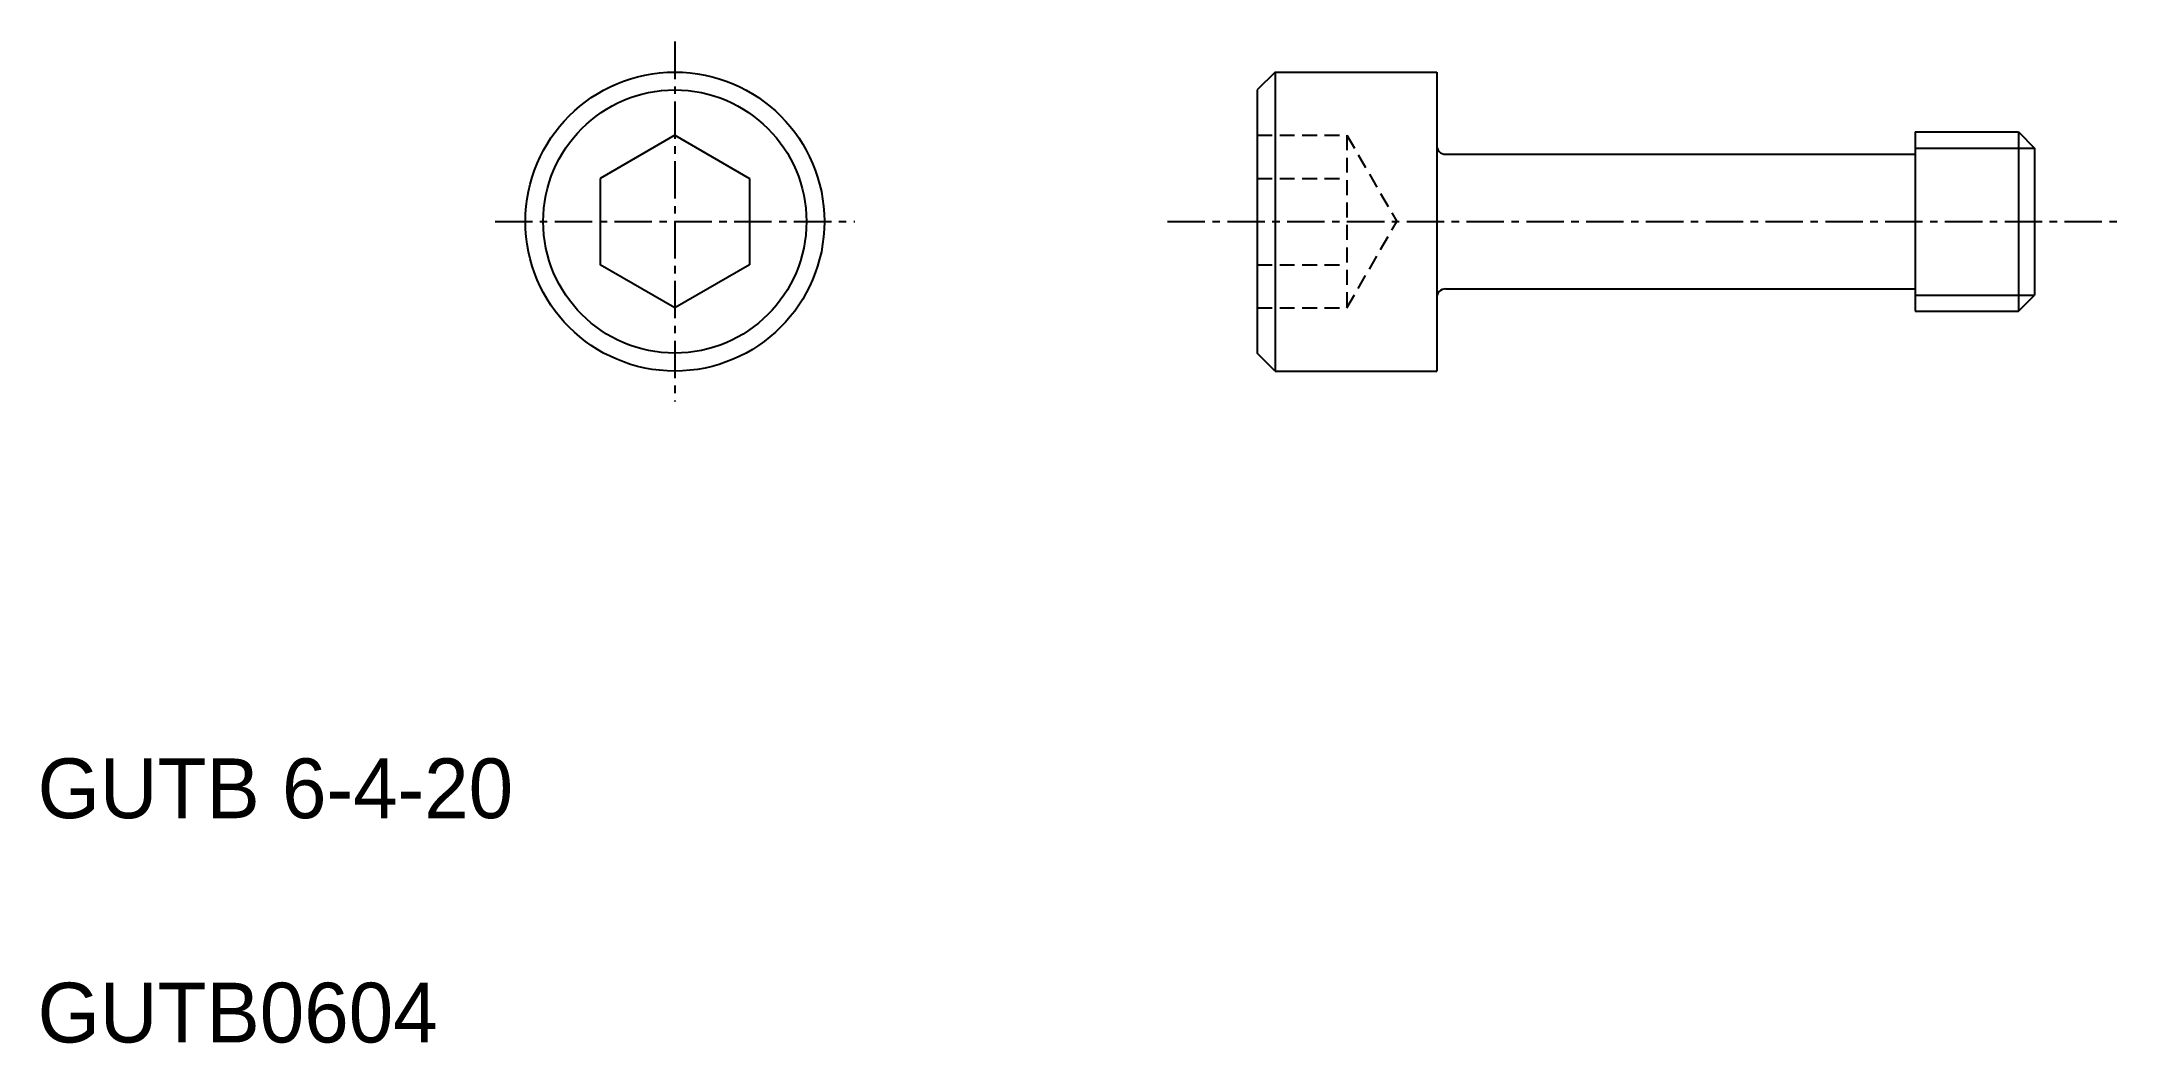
# Model space of a CAD drawing. Extents: x 5.1 to 74.8, y 5 to 38.5.
import ezdxf

# ---------------------------------------------------------------- set-up
doc = ezdxf.new("R2010")
doc.units = 0
doc.linetypes.add('CENTER', pattern=[2, 1.25, -0.25, 0.25, -0.25])
doc.linetypes.add('DASHED', pattern=[0.75, 0.5, -0.25])
doc.layers.get('0').update_dxf_attribs({"linetype": 'CONTINUOUS'})
doc.layers.add('CENTER', color=1, linetype='CENTER')

msp = doc.modelspace()

# ---------------------------------------------------------------- linework, layer by layer
at = {"color": 7, "linetype": 'CONTINUOUS'}
for p, q in [((46.392, 37.453), (45.792, 36.853)), ((46.392, 37.453), (46.392, 27.453)), ((46.392, 37.453), (51.792, 37.453)), ((51.792, 37.453), (51.792, 27.453)), ((45.792, 36.853), (45.792, 28.053)), ((26.313, 35.339), (23.813, 33.896)), ((26.313, 35.339), (28.813, 33.896)), ((67.792, 35.453), (67.792, 29.453)), ((67.792, 35.453), (71.25, 35.453)), ((71.25, 35.453), (71.792, 34.911)), ((71.25, 35.453), (71.25, 29.453)), ((71.792, 34.911), (71.792, 29.994)), ((52.092, 34.703), (67.792, 34.703)), ((23.813, 33.896), (23.813, 31.009)), ((28.813, 33.896), (28.813, 31.009)), ((26.313, 29.566), (23.813, 31.009)), ((28.813, 31.009), (26.313, 29.566)), ((52.092, 30.203), (67.792, 30.203)), ((71.25, 29.453), (71.792, 29.994)), ((67.792, 29.453), (71.25, 29.453)), ((46.392, 27.453), (45.792, 28.053)), ((46.392, 27.453), (51.792, 27.453))]:
    msp.add_line(p, q, dxfattribs=at)
at = {"color": 3, "linetype": 'DASHED'}
for p, q in [((45.792, 35.339), (48.792, 35.339)), ((48.792, 35.339), (50.458, 32.453)), ((48.792, 35.339), (48.792, 29.566)), ((45.792, 33.896), (48.792, 33.896)), ((48.792, 29.566), (50.458, 32.453)), ((45.792, 31.009), (48.792, 31.009)), ((45.792, 29.566), (48.792, 29.566))]:
    msp.add_line(p, q, dxfattribs=at)
at = {"color": 3, "linetype": 'CONTINUOUS'}
for p, q in [((67.792, 34.911), (71.792, 34.911)), ((67.792, 29.994), (71.792, 29.994))]:
    msp.add_line(p, q, dxfattribs=at)
at = {"color": 7, "linetype": 'CONTINUOUS'}
for radius in [5, 4.4]:
    msp.add_circle((26.313, 32.453), radius, dxfattribs=at)
for centre, start, end in [((52.092, 35.003), 180, 270), ((52.092, 29.903), 90, 180)]:
    msp.add_arc(centre, 0.3, start, end, dxfattribs=at)
at = {"layer": 'CENTER', "color": 1, "linetype": 'CENTER'}
for p, q in [((26.313, 38.469), (26.313, 26.437)), ((20.297, 32.453), (32.329, 32.453)), ((42.792, 32.453), (74.792, 32.453))]:
    msp.add_line(p, q, dxfattribs=at)

# ---------------------------------------------------------------- texts
at = {"color": 7, "linetype": 'CONTINUOUS'}
for s, p in [('GUTB 6-4-20', (5, 12.5)), ('GUTB0604', (5, 5))]:
    msp.add_text(s, height=2, dxfattribs=at).set_placement(p)

doc.saveas('drawing.dxf')
